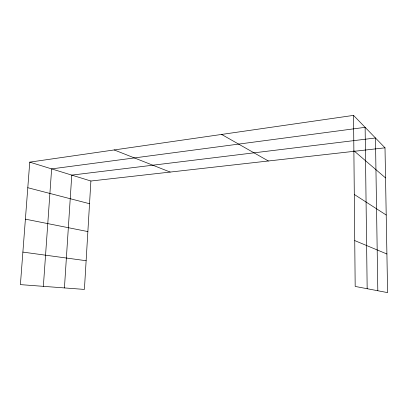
<?xml version="1.0" encoding="UTF-8"?>
<svg xmlns="http://www.w3.org/2000/svg" width="408" height="408" viewBox="0 0 408 408"><rect width="100%" height="100%" fill="white"/><g stroke="black" fill="none" stroke-linecap="round" stroke-linejoin="round"><path stroke-width="0.61" d="M29.748 162.139L90.892 181.019L84.41 289.42L20.4 284.621L29.748 162.139L353.537 115.388L385.004 147.824L387.6 292.613L355.179 286.431L353.537 115.388M64.433 287.921L71.762 175.109L375.462 137.986L377.813 290.746M43.36 286.34L51.627 168.897L365.124 127.332L367.169 288.716M90.892 181.019L385.004 147.824M22.884 252.098L86.124 260.717M25.398 219.157L87.868 231.581M27.795 187.716L89.536 203.72M114.199 149.945L170.177 172.069M354.741 240.587L386.906 254M221.621 134.436L268.357 160.987M354.297 194.463L386.208 215.011M353.874 150.741L385.545 177.914"/></g></svg>
